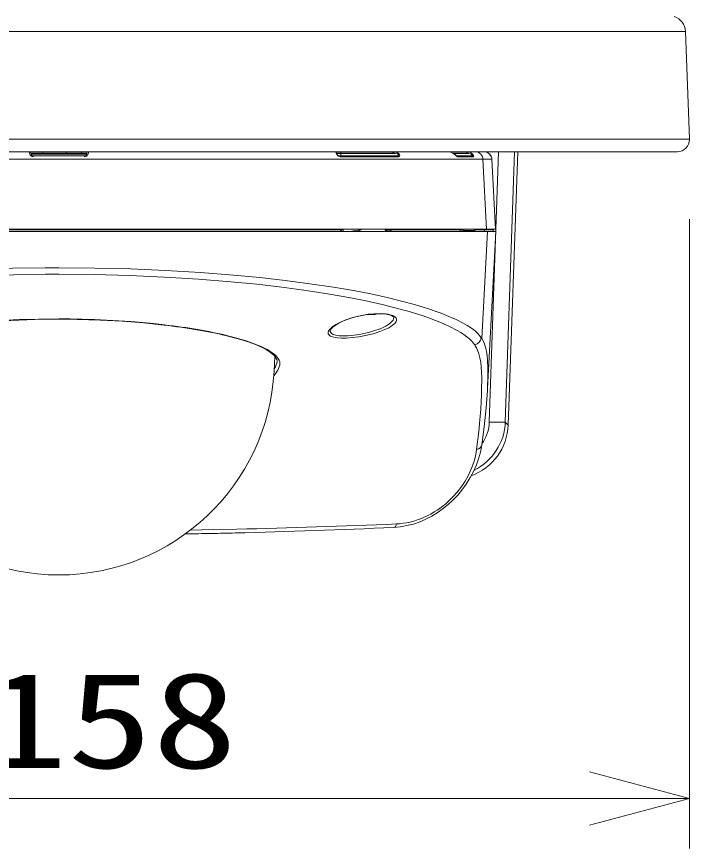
# Model space of a CAD drawing. Units: millimetres on the paper. Extents: x -62 to 65, y -59 to 59.
# Drawn here: x -27.26 to -10.41, y 7.09 to 27.92 of the extents above; entities that cross this region are included whole.
import ezdxf
from ezdxf.enums import TextEntityAlignment as Align

# ---------------------------------------------------------------- set-up
doc = ezdxf.new("R2010")
doc.units = ezdxf.units.MM
for name, color, linetype, lineweight in [('0-0_GAIKEI', 4, 'Continuous', 9), ('0-4_SUNPO', 7, 'Continuous', 9), ('0-5_0', 7, 'Continuous', 9)]:
    doc.layers.add(name, color=color, linetype=linetype, lineweight=lineweight)
doc.styles.add('ＭＳ ゴシック', font='')
doc.styles.get('ＭＳ ゴシック').set_extended_font_data('MS Gothic')

# ---------------------------------------------------------------- blocks, each defined once
blk = doc.blocks.new('_Open30')
at = {"layer": '0-5_0'}
blk.add_line((0, 0), (-1, 0), dxfattribs=at)
blk.add_lwpolyline([(-1, 0.2679), (0, 0), (-1, -0.2679)], dxfattribs=at)

msp = doc.modelspace()

# ---------------------------------------------------------------- linework, layer by layer
at = {"layer": '0-0_GAIKEI'}
for p, q in [((-10.507, 27.549), (-41.896, 27.549)), ((-41.991, 24.846), (-10.412, 24.846)), ((-26.942, 24.535), (-36.844, 24.535)), ((-15.776, 24.535), (-26.942, 24.535)), ((-26.942, 24.535), (-26.942, 24.534)), ((-25.501, 24.496), (-26.902, 24.496)), ((-26.902, 24.496), (-26.902, 24.495)), ((-26.902, 24.495), (-25.501, 24.495)), ((-25.504, 24.475), (-26.899, 24.475)), ((-25.56, 24.435), (-26.843, 24.435)), ((-26.601, 24.475), (-26.601, 24.535)), ((-26.002, 24.495), (-26.002, 24.496)), ((-25.632, 24.495), (-25.632, 24.496)), ((-25.501, 24.496), (-25.501, 24.495)), ((-25.461, 24.535), (-25.461, 24.534)), ((-21.627, 24.535), (-21.627, 24.535)), ((-19.237, 24.496), (-19.237, 24.494)), ((-19.177, 24.435), (-17.726, 24.435)), ((-19.153, 24.41), (-17.697, 24.41)), ((-19.137, 24.496), (-19.137, 24.535)), ((-19.137, 24.496), (-19.137, 24.494)), ((-19.137, 24.496), (-17.836, 24.496)), ((-19.137, 24.435), (-19.137, 24.494)), ((-17.806, 24.494), (-19.137, 24.494)), ((-17.836, 24.496), (-17.836, 24.535)), ((-15.985, 24.496), (-16.325, 24.496)), ((-15.961, 24.494), (-16.323, 24.494)), ((-16.248, 24.435), (-15.859, 24.435)), ((-16.218, 24.41), (-15.823, 24.41)), ((-15.985, 24.496), (-15.985, 24.535)), ((-15.776, 24.535), (-15.559, 24.535)), ((-15.193, 24.535), (-15.422, 17.765)), ((-14.794, 24.535), (-15.022, 17.765)), ((-15.356, 24.346), (-37.047, 24.346)), ((-15.58, 24.346), (-15.49, 22.595)), ((-33.282, 22.576), (-19.121, 22.576)), ((-19.091, 22.593), (-19.08, 22.594)), ((-18.601, 22.594), (-19.08, 22.594)), ((-19.08, 22.594), (-19.08, 22.535)), ((-17.902, 22.576), (-16.149, 22.576)), ((-16.149, 22.576), (-16.15, 22.571)), ((-16.058, 22.595), (-16.058, 22.565)), ((-15.783, 22.565), (-16.058, 22.565)), ((-15.783, 22.565), (-15.785, 22.576)), ((-15.785, 22.576), (-15.322, 22.576)), ((-15.471, 22.535), (-15.61, 19.855)), ((-15.546, 22.576), (-15.547, 22.535)), ((-15.322, 22.576), (-15.322, 22.535)), ((-18.409, 20.455), (-18.488, 20.455)), ((-18.389, 20.456), (-18.381, 20.456)), ((-18.381, 20.455), (-18.341, 20.455)), ((-15.61, 19.855), (-15.623, 19.877)), ((-15.786, 19.696), (-15.787, 19.698)), ((-15.773, 19.677), (-15.785, 19.696)), ((-20.737, 19.276), (-20.736, 19.283)), ((-14.949, 17.689), (-15.022, 17.765)), ((-16.659, 15.605), (-16.66, 15.605)), ((-16.652, 15.61), (-16.659, 15.605)), ((-22.338, 15.071), (-22.904, 15.059)), ((-21.747, 15.083), (-22.338, 15.071))]:
    msp.add_line(p, q, dxfattribs=at)
at = {"layer": '0-0_GAIKEI', "color": 7}
for p, q in [((-10.507, 27.549), (-10.412, 24.846)), ((-41.691, 24.535), (-10.712, 24.535)), ((-15.373, 24.41), (-15.375, 24.415)), ((-15.373, 24.41), (-15.371, 24.41)), ((-14.71, 24.535), (-14.949, 17.689)), ((-15.356, 24.346), (-15.265, 22.595)), ((-37.141, 22.535), (-15.261, 22.535)), ((-15.265, 22.595), (-37.138, 22.595)), ((-15.467, 18.607), (-15.261, 22.535)), ((-20.809, 19.043), (-20.79, 19.408)), ((-15.467, 18.605), (-15.467, 18.607)), ((-15.467, 18.604), (-15.467, 18.605))]:
    msp.add_line(p, q, dxfattribs=at)
at = {"layer": '0-0_GAIKEI'}
for points in [[(-26.942, 24.534), (-26.942, 24.522), (-26.939, 24.499), (-26.928, 24.468), (-26.918, 24.451), (-26.897, 24.429), (-26.873, 24.416), (-26.844, 24.41)], [(-25.559, 24.41), (-25.531, 24.415), (-25.507, 24.428), (-25.489, 24.446), (-25.476, 24.465), (-25.468, 24.485), (-25.462, 24.505), (-25.46, 24.531), (-25.461, 24.534)], [(-19.273, 24.533), (-19.268, 24.524), (-19.259, 24.501), (-19.251, 24.484), (-19.234, 24.456), (-19.222, 24.442), (-19.199, 24.424), (-19.175, 24.413), (-19.153, 24.41)], [(-17.697, 24.41), (-17.681, 24.413), (-17.669, 24.423), (-17.664, 24.438), (-17.666, 24.452), (-17.673, 24.468), (-17.697, 24.493), (-17.73, 24.513), (-17.767, 24.526), (-17.802, 24.533), (-17.806, 24.494)], [(-17.726, 24.435), (-17.702, 24.439), (-17.694, 24.445), (-17.691, 24.449), (-17.691, 24.453), (-17.693, 24.458), (-17.7, 24.465), (-17.709, 24.472), (-17.733, 24.481), (-17.769, 24.49), (-17.806, 24.494)], [(-16.424, 24.533), (-16.394, 24.527), (-16.366, 24.517), (-16.332, 24.499), (-16.301, 24.477), (-16.271, 24.45), (-16.244, 24.425), (-16.226, 24.412), (-16.218, 24.41)], [(-16.424, 24.533), (-16.367, 24.518), (-16.316, 24.49), (-16.263, 24.447), (-16.246, 24.434)], [(-15.823, 24.41), (-15.821, 24.411), (-15.819, 24.413), (-15.817, 24.417), (-15.817, 24.424), (-15.821, 24.443), (-15.839, 24.472), (-15.865, 24.497), (-15.908, 24.521), (-15.955, 24.533), (-15.961, 24.494)], [(-15.859, 24.435), (-15.855, 24.436), (-15.852, 24.439), (-15.851, 24.442), (-15.853, 24.45), (-15.869, 24.466), (-15.899, 24.481), (-15.933, 24.491), (-15.961, 24.494)], [(-18.601, 22.594), (-18.747, 22.566), (-18.819, 22.554), (-18.927, 22.539), (-19.006, 22.535)], [(-18.032, 22.595), (-18.023, 22.593), (-18.015, 22.586), (-18.008, 22.571)], [(-17.908, 22.595), (-17.908, 22.595), (-17.908, 22.595), (-17.908, 22.595), (-17.907, 22.593), (-17.902, 22.576), (-17.9, 22.571), (-18.008, 22.571)], [(-17.865, 22.535), (-17.883, 22.542), (-17.896, 22.559), (-17.9, 22.571)], [(-16.17, 22.535), (-16.166, 22.537), (-16.158, 22.546), (-16.15, 22.571)], [(-16.117, 22.595), (-16.129, 22.594), (-16.14, 22.589), (-16.147, 22.581), (-16.149, 22.576)], [(-15.785, 22.576), (-15.786, 22.584), (-15.784, 22.59), (-15.782, 22.593), (-15.78, 22.595), (-15.777, 22.595)], [(-15.783, 22.565), (-15.778, 22.544), (-15.774, 22.538), (-15.771, 22.536), (-15.769, 22.535)], [(-26.201, 21.628), (-26.54, 21.627), (-27.353, 21.616), (-28.161, 21.592), (-28.96, 21.557), (-29.748, 21.509), (-30.575, 21.445), (-31.231, 21.382), (-31.869, 21.311), (-32.486, 21.23), (-33.081, 21.141), (-33.578, 21.056), (-34.012, 20.972), (-34.425, 20.882), (-34.781, 20.796), (-35.111, 20.707), (-35.46, 20.6), (-35.623, 20.545), (-35.778, 20.488), (-35.971, 20.411), (-36.149, 20.331), (-36.31, 20.25), (-36.423, 20.186)], [(-26.201, 21.466), (-26.536, 21.465), (-27.339, 21.453), (-28.136, 21.429), (-28.925, 21.393), (-29.704, 21.344), (-30.513, 21.279), (-31.158, 21.215), (-31.786, 21.143), (-32.393, 21.061), (-32.977, 20.971), (-33.466, 20.884), (-33.895, 20.799), (-34.302, 20.709), (-34.652, 20.621), (-34.978, 20.531), (-35.323, 20.423), (-35.484, 20.366), (-35.636, 20.309), (-35.826, 20.231), (-36.001, 20.15), (-36.159, 20.068), (-36.266, 20.005)], [(-26.201, 21.628), (-25.303, 21.62), (-24.41, 21.598), (-23.526, 21.561), (-22.655, 21.509), (-21.828, 21.445), (-21.172, 21.382), (-20.534, 21.311), (-19.917, 21.23), (-19.322, 21.141), (-18.825, 21.056), (-18.39, 20.972), (-17.978, 20.882), (-17.622, 20.796), (-17.292, 20.707), (-16.943, 20.6), (-16.779, 20.545), (-16.625, 20.488), (-16.431, 20.411), (-16.254, 20.331), (-16.093, 20.25), (-15.98, 20.186)], [(-26.201, 21.466), (-25.314, 21.458), (-24.432, 21.435), (-23.559, 21.397), (-23.127, 21.372), (-22.7, 21.344), (-21.89, 21.279), (-21.245, 21.215), (-20.617, 21.143), (-20.01, 21.061), (-19.426, 20.971), (-18.937, 20.884), (-18.508, 20.799), (-18.101, 20.709), (-17.751, 20.621), (-17.425, 20.531), (-17.08, 20.422), (-16.919, 20.366), (-16.767, 20.309), (-16.577, 20.231), (-16.402, 20.15), (-16.244, 20.068), (-16.136, 20.005)], [(-17.742, 20.331), (-17.745, 20.35), (-17.753, 20.368), (-17.767, 20.385), (-17.785, 20.402), (-17.835, 20.431), (-17.902, 20.454), (-17.957, 20.466), (-18.017, 20.474), (-18.152, 20.483), (-18.301, 20.478), (-18.458, 20.463), (-18.651, 20.429), (-18.84, 20.381), (-19.017, 20.322), (-19.151, 20.266), (-19.265, 20.205), (-19.318, 20.171), (-19.363, 20.137), (-19.394, 20.109), (-19.42, 20.082), (-19.446, 20.04), (-19.453, 20.021), (-19.456, 20.002), (-19.453, 19.977), (-19.442, 19.954), (-19.422, 19.933), (-19.402, 19.919), (-19.377, 19.907), (-19.314, 19.887), (-19.227, 19.873), (-19.123, 19.867), (-19.005, 19.868), (-18.849, 19.88), (-18.685, 19.902), (-18.518, 19.933), (-18.333, 19.978), (-18.162, 20.031), (-18.076, 20.064), (-17.997, 20.098)], [(-17.813, 20.384), (-17.817, 20.396), (-17.834, 20.412), (-17.867, 20.431), (-17.926, 20.451), (-18.006, 20.467), (-18.106, 20.477), (-18.247, 20.478), (-18.407, 20.466), (-18.577, 20.441), (-18.774, 20.397), (-18.932, 20.349), (-19.072, 20.296), (-19.19, 20.241), (-19.283, 20.186), (-19.34, 20.143), (-19.382, 20.102), (-19.402, 20.073), (-19.407, 20.057), (-19.408, 20.055)], [(-18.409, 20.455), (-18.389, 20.456), (-18.332, 20.46), (-18.326, 20.46), (-18.325, 20.459), (-18.325, 20.459), (-18.325, 20.459)], [(-18.354, 20.455), (-18.34, 20.456), (-18.34, 20.46)], [(-30.377, 19.931), (-30.086, 19.996), (-29.767, 20.057), (-29.422, 20.115), (-29.053, 20.167), (-28.531, 20.227), (-27.979, 20.275), (-27.401, 20.311), (-26.806, 20.333), (-26.201, 20.34)], [(-23.567, 20.194), (-24.077, 20.247), (-24.613, 20.289), (-25.169, 20.319), (-25.74, 20.336), (-26.201, 20.34)], [(-19.408, 20.055), (-19.405, 20.029), (-19.393, 20.006), (-19.374, 19.985), (-19.353, 19.971), (-19.329, 19.958), (-19.266, 19.939), (-19.18, 19.925), (-19.077, 19.92), (-18.959, 19.923), (-18.804, 19.938), (-18.642, 19.964), (-18.478, 20), (-18.31, 20.047), (-18.157, 20.103), (-18.082, 20.135), (-18.015, 20.169), (-17.965, 20.198), (-17.922, 20.228), (-17.888, 20.254), (-17.861, 20.281), (-17.833, 20.316), (-17.817, 20.351), (-17.813, 20.384)], [(-17.997, 20.098), (-17.939, 20.127), (-17.887, 20.157), (-17.817, 20.207), (-17.789, 20.232), (-17.768, 20.258), (-17.753, 20.283), (-17.744, 20.307), (-17.742, 20.331)], [(-15.787, 19.698), (-15.826, 19.752), (-15.871, 19.802), (-15.919, 19.849), (-15.973, 19.893), (-16.03, 19.936), (-16.136, 20.005)], [(-15.623, 19.877), (-15.664, 19.931), (-15.708, 19.982), (-15.758, 20.029), (-15.812, 20.074), (-15.871, 20.117), (-15.98, 20.186)], [(-22.026, 19.931), (-21.811, 19.877), (-21.615, 19.82), (-21.437, 19.763), (-21.28, 19.704), (-21.144, 19.646), (-21.028, 19.587), (-20.931, 19.529), (-20.855, 19.473), (-20.802, 19.422), (-20.766, 19.375), (-20.744, 19.329), (-20.737, 19.298), (-20.736, 19.283)], [(-15.467, 18.607), (-15.456, 18.925), (-15.456, 19.122), (-15.463, 19.303), (-15.475, 19.427), (-15.493, 19.54), (-15.517, 19.642), (-15.55, 19.738), (-15.578, 19.799), (-15.61, 19.855)], [(-15.616, 18.451), (-15.613, 18.563), (-15.61, 18.87), (-15.615, 19.011), (-15.623, 19.142), (-15.637, 19.263), (-15.656, 19.374), (-15.682, 19.474), (-15.716, 19.567), (-15.743, 19.624), (-15.773, 19.676)], [(-20.737, 19.276), (-20.742, 19.238), (-20.755, 19.197), (-20.777, 19.15), (-20.806, 19.098)], [(-15.739, 17.075), (-15.684, 17.531), (-15.656, 17.816), (-15.636, 18.085), (-15.616, 18.451)], [(-15.739, 17.075), (-15.761, 16.949), (-15.794, 16.813), (-15.842, 16.667), (-15.89, 16.548), (-15.952, 16.421), (-16.03, 16.282), (-16.078, 16.207), (-16.134, 16.128), (-16.222, 16.015), (-16.332, 15.89), (-16.452, 15.773), (-16.481, 15.747)], [(-16.731, 15.555), (-16.799, 15.512), (-16.89, 15.459), (-16.963, 15.421), (-17.118, 15.352), (-17.223, 15.313), (-17.308, 15.286), (-17.404, 15.261), (-17.483, 15.244), (-17.582, 15.228), (-17.667, 15.219), (-17.745, 15.214)]]:
    msp.add_lwpolyline(points, dxfattribs=at)
at = {"layer": '0-0_GAIKEI', "color": 7}
for points in [[(-30.402, 19.935), (-30.086, 20.005), (-29.743, 20.071), (-29.376, 20.13), (-28.976, 20.185), (-28.558, 20.232), (-28.113, 20.273), (-27.655, 20.305), (-27.186, 20.329), (-26.712, 20.343), (-26.201, 20.348)], [(-23.552, 20.2), (-23.827, 20.23), (-24.107, 20.258), (-24.402, 20.282), (-24.701, 20.302), (-25.304, 20.332), (-25.917, 20.347), (-26.201, 20.348)], [(-20.666, 19.225), (-20.671, 19.271), (-20.687, 19.318), (-20.715, 19.365), (-20.743, 19.401), (-20.777, 19.437), (-20.819, 19.473), (-20.868, 19.51), (-20.986, 19.583), (-21.133, 19.656), (-21.306, 19.727), (-21.507, 19.798), (-21.742, 19.868), (-22.001, 19.935)], [(-20.666, 19.225), (-20.67, 19.188), (-20.681, 19.149), (-20.698, 19.108), (-20.721, 19.063), (-20.788, 18.961), (-20.817, 18.922)], [(-15.612, 17.187), (-15.551, 17.643), (-15.501, 18.124), (-15.47, 18.554), (-15.467, 18.604)], [(-15.612, 17.187), (-15.646, 17.011), (-15.691, 16.845), (-15.746, 16.691), (-15.82, 16.524), (-15.9, 16.373), (-16.004, 16.206), (-16.111, 16.059), (-16.212, 15.937), (-16.34, 15.802), (-16.45, 15.701), (-16.599, 15.58), (-16.701, 15.508)], [(-16.701, 15.508), (-16.863, 15.408), (-17.015, 15.329), (-17.178, 15.26), (-17.323, 15.211), (-17.484, 15.17), (-17.646, 15.142), (-17.811, 15.127)]]:
    msp.add_lwpolyline(points, dxfattribs=at)
for centre, radius, start, end in [((-10.906, 27.535), 0.4, 2, 73.5495), ((-10.712, 24.835), 0.3, 270, 2), ((-15.559, 24.335), 0.2, 62.3567, 90), ((-15.559, 24.335), 0.2, 62.3707, 90), ((-15.564, 24.329), 0.208, 23.0073, 62.0222), ((-15.563, 24.33), 0.207, 24.0439, 62.1189), ((-15.562, 24.331), 0.205, 26.5508, 62.2047), ((-15.408, 24.395), 0.04, 22.0643, 43.1921), ((-15.556, 24.335), 0.2, 3.0066, 22.0569), ((-26.201, 19.335), 5.4, 183.1074, 356.8935), ((-16.347, 17.738), 1.399, 289.7717, 358.0131), ((-25.473, 176.67), 161.725, 271.30726, 272.7154), ((-25.951, 198.13), 183.191, 270.91265, 271.11991), ((-26.037, 197.096), 182.159, 271.15333, 271.33804)]:
    msp.add_arc(centre, radius, start, end, dxfattribs=at)
at = {"layer": '0-0_GAIKEI'}
for centre, radius, start, end in [((-26.942, 24.495), 0.04, 0, 90), ((-26.942, 24.494), 0.0399, 0, 90), ((-26.842, 24.495), 0.06, 180, 270), ((-26.042, 24.495), 0.04, 0, 90), ((-25.942, 24.495), 0.06, 180, 199.4786), ((-25.561, 24.495), 0.06, 270, 0), ((-25.461, 24.495), 0.04, 90, 180), ((-25.461, 24.494), 0.0399, 90, 180), ((-19.278, 24.53), 0.0054, 35.7291, 90), ((-19.277, 24.495), 0.04, 0, 90), ((-19.277, 24.493), 0.0398, 0, 84.7323), ((-19.196, 20.163), 4.334, 89.2307, 90.5526), ((-19.196, 27.383), 2.889, 269.171, 271.1538), ((-19.177, 24.495), 0.06, 181, 270), ((-17.836, 24.262), 0.273, 82.7544, 90), ((-17.836, 24.241), 0.255, 83.2955, 90), ((-16.455, 24.313), 0.222, 81.9667, 90), ((-16.455, 24.306), 0.229, 82.2143, 90), ((-16.253, 24.398), 0.0376, 19.1816, 80.7245), ((-15.985, 24.326), 0.209, 81.716, 90), ((-15.985, 24.324), 0.172, 81.833, 90), ((-19.18, 22.595), 0.06, 270, 330), ((-19.076, 22.535), 0.06, 90, 150), ((-20.298, 26.465), 4.227, 291.6104, 293.671), ((-18.08, 22.565), 0.0517, 14.7084, 35.2525), ((-17.973, 22.595), 0.06, 196.2948, 270), ((-16.061, 22.882), 0.317, 253.9683, 270.532), ((-15.526, 22.575), 0.0198, 90, 180), ((-15.302, 22.575), 0.02, 90, 180), ((-18.341, 20.755), 0.3, 270, 292.6032), ((-18.339, 20.493), 0.0375, 267.7209, 291.8308), ((-16.42, 17.812), 1.399, 296.0545, 358.0732), ((-16.419, 17.797), 0.998, 324.3736, 358.1356), ((-18.012, 17.485), 2.316, 305.9653, 311.38), ((-17.98, 17.441), 2.261, 303.5094, 305.7049), ((-25.034, 177.611), 162.561, 271.15864, 272.56987)]:
    msp.add_arc(centre, radius, start, end, dxfattribs=at)
for centre, major_axis, ratio, start_param, end_param in [((-26.842, 24.395), (0, 0.04), 0.059563, 0, 1.186399), ((-25.647, 24.495), (0, -0.04), 0.383213, 1.579523, 3.141593), ((-25.609, 24.495), (0, -0.06), 0.383213, 4.721116, 5.053489), ((-25.561, 24.395), (0, 0.04), 0.059563, 5.096786, 6.283185), ((-19.177, 24.395), (0, 0.04), 0.65318, 5.096786, 6.283185), ((-17.726, 24.395), (0, 0.04), 0.788133, 5.096786, 6.283185), ((-15.859, 24.395), (0, 0.04), 0.961747, 5.096786, 6.283185), ((-15.776, 24.335), (0, 0.2), 0.983023, 4.76475, 6.283185), ((-17.973, 22.595), (-0.0576, -0.0168), 0.297339, 6.283055, 7.109372), ((-17.973, 22.595), (0, -0.06), 0.642788, 5.123906, 6.283185), ((-25.237, 19.412), (-4.528, 0.178), 0.200414, 3.932144, 4.34263), ((-15.82, 19.887), (-0.167, -0.11), 0.953873, 1.180332, 2.485141), ((-15.422, 17.779), (0.4, -0.013), 0.03488, 4.713565, 6.248279), ((-15.81, 17.216), (-0.198, 0.029), 0.726088, 2.041601, 3.141593), ((-17.821, 15.327), (-0.01, 0.2), 0.434659, 3.141593, 4.090098)]:
    msp.add_ellipse(centre, major_axis=major_axis, ratio=ratio, start_param=start_param, end_param=end_param, dxfattribs=at)
at = {"layer": '0-0_GAIKEI', "color": 7}
msp.add_ellipse((-25.245, 19.404), major_axis=(-4.575, 0.179), ratio=0.201921, start_param=3.932209, end_param=4.341359, dxfattribs=at)
at = {"layer": '0-4_SUNPO'}
for p, q in [((-10.412, 22.846), (-10.412, 7.087)), ((-39.491, 8.337), (-12.912, 8.337))]:
    msp.add_line(p, q, dxfattribs=at)

# ---------------------------------------------------------------- block references
at = {"layer": '0-4_SUNPO', "xscale": 2.5, "yscale": 2.5}
msp.add_blockref('_Open30', (-10.412, 8.337), dxfattribs=at)

# ---------------------------------------------------------------- texts
at = {"layer": '0-4_SUNPO', "style": 'ＭＳ ゴシック', "width": 1.3}
msp.add_text('φ158', height=2.405, dxfattribs=at).set_placement((-31.344, 8.375), align=Align.BOTTOM_LEFT)

doc.saveas('drawing.dxf')
